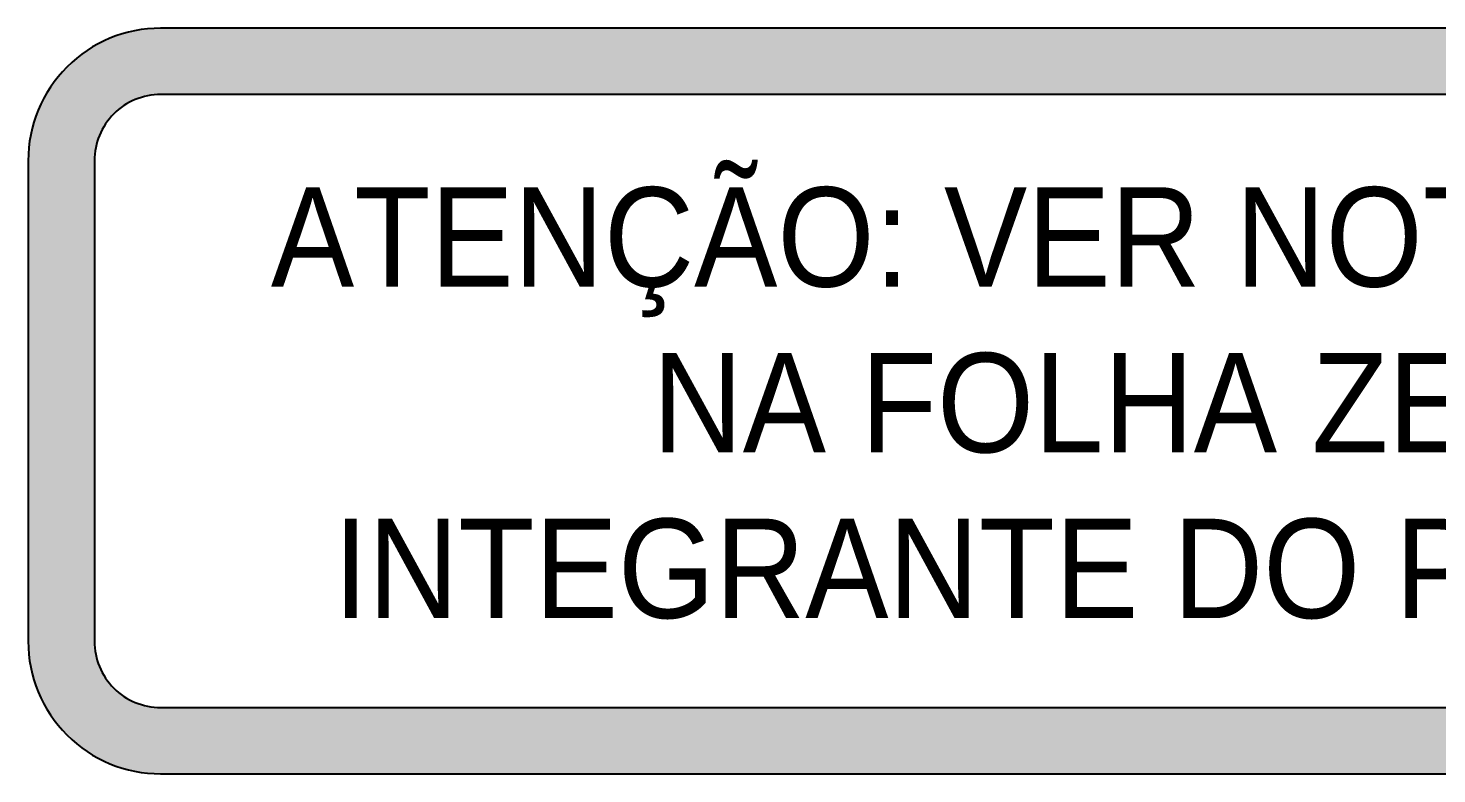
# Model space of a CAD drawing. Header units: millimetres. Extents: x -2368 to 4502, y -2283 to 2217.
# Drawn here: x 3639.2 to 3993.7, y -1294.7 to -1107.2 of the extents above; entities that cross this region are included whole.
import ezdxf

# ---------------------------------------------------------------- set-up
doc = ezdxf.new("R2010")
doc.units = ezdxf.units.MM
doc.header["$LTSCALE"] = 50
for name, color, linetype in [('F-DET_LINHA', 1, 'Continuous'), ('F-HACHURA-DET', 1, 'Continuous'), ('F-TEXTO-CYAN', 4, 'Continuous')]:
    doc.layers.add(name, color=color, linetype=linetype)
doc.styles.add('100-RL-R080', font='arial.ttf', dxfattribs={"width": 0.9, "height": 20})

msp = doc.modelspace()

# ---------------------------------------------------------------- hatches: boundary and pattern name
at = {"layer": 'F-HACHURA-DET'}
h = msp.add_hatch(color=253, dxfattribs=at)
h.paths.add_polyline_path([(3639.195, -1261.407, 0.4142136), (3672.529, -1294.74), (4372.529, -1294.74, 0.4142136), (4405.862, -1261.407), (4405.862, -1140.576, 0.4142136), (4372.529, -1107.243), (3672.529, -1107.243, 0.4142136), (3639.195, -1140.576)])
h.paths.add_polyline_path([(3655.862, -1140.576, -0.4142136), (3672.529, -1123.909), (4372.529, -1123.909, -0.4142136), (4389.195, -1140.576), (4389.195, -1261.407, -0.4142136), (4372.529, -1278.073), (3672.529, -1278.073, -0.4142136), (3655.862, -1261.407)], flags=16)
h.paths.add_polyline_path([(3694.808, -1275.308), (3694.808, -1133.704), (4372.762, -1133.704), (4372.762, -1275.308)], flags=8)

# ---------------------------------------------------------------- linework, layer by layer
at = {"layer": 'F-DET_LINHA'}
for points in [[(3672.529, -1294.74), (4372.529, -1294.74, 0.4142136), (4405.862, -1261.407), (4405.862, -1140.576, 0.4142136), (4372.529, -1107.243), (3672.529, -1107.243, 0.4142136), (3639.195, -1140.576), (3639.195, -1261.407, 0.4142136)], [(3672.529, -1278.073), (4372.529, -1278.073, 0.4142136), (4389.195, -1261.407), (4389.195, -1140.576, 0.4142136), (4372.529, -1123.909), (3672.529, -1123.909, 0.4142136), (3655.862, -1140.576), (3655.862, -1261.407, 0.4142136)]]:
    msp.add_lwpolyline(points, format="xyb", close=True, dxfattribs=at)

# ---------------------------------------------------------------- texts
at = {"layer": 'F-TEXTO-CYAN', "insert": (4032.964, -1201.59), "char_height": 25, "width": 668.09553, "attachment_point": 5, "style": '100-RL-R080'}
msp.add_mtext('ATENÇÃO: VER NOTAS E ESPECIFICAÇÕES NA FOLHA ZERO QUE É PARTE INTEGRANTE DO PROJETO ESTRUTURAL', dxfattribs=at)

doc.saveas('drawing.dxf')
